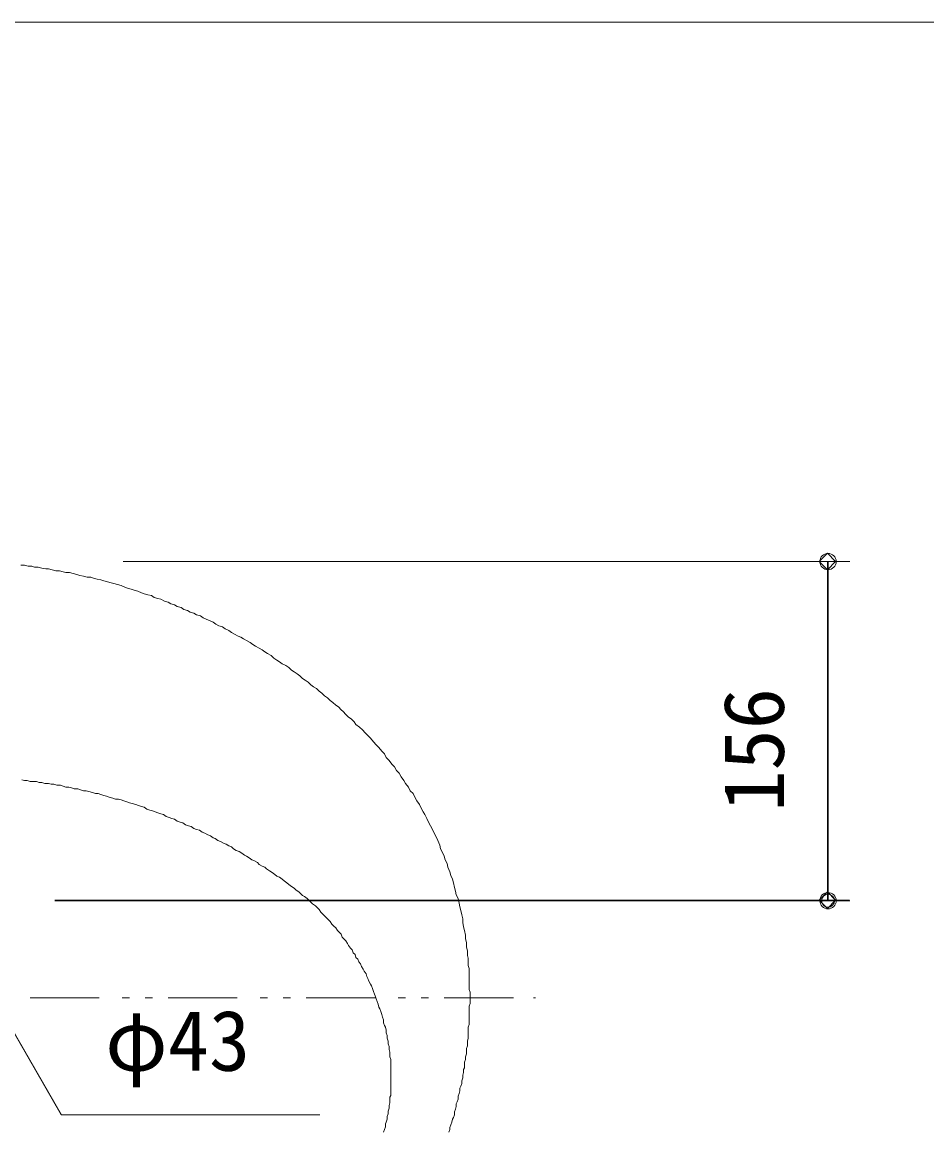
# Model space of a CAD drawing. Units: millimetres, scale not verified. Extents: x -1392 to 1350, y -947 to 991.
# Drawn here: x -437 to -21, y 481 to 991 of the extents above; entities that cross this region are included whole.
import ezdxf
from ezdxf.enums import TextEntityAlignment as Align

# ---------------------------------------------------------------- set-up
doc = ezdxf.new("R2010")
doc.units = ezdxf.units.MM
doc.header["$LTSCALE"] = 10
doc.header["$PDMODE"] = 32
doc.header["$PDSIZE"] = 6
for name, color, linetype, lineweight in [('0-1_レイヤー_1', 7, 'Continuous', 18), ('0-7', 7, 'Continuous', 5), ('F-0', 7, 'Continuous', 5)]:
    doc.layers.add(name, color=color, linetype=linetype, lineweight=lineweight)
doc.styles.add('ＭＳ ゴシック', font='')
doc.styles.get('ＭＳ ゴシック').set_extended_font_data('MS Gothic')

msp = doc.modelspace()

# ---------------------------------------------------------------- linework, layer by layer
at = {"layer": '0-1_レイヤー_1', "color": 5}
for p, q in [((-390.26, 743.06), (-56.25, 743.06)), ((-66.41, 587.27), (-66.41, 743.06)), ((-421.59, 587.27), (-56.25, 587.27))]:
    msp.add_line(p, q, dxfattribs=at)
at = {"layer": '0-1_レイヤー_1'}
for p, q in [((-433.02, 542.4), (-401.27, 542.4)), ((-390.69, 542.4), (-387.3, 542.4)), ((-380.1, 542.4), (-376.72, 542.4)), ((-369.52, 542.4), (-337.77, 542.4)), ((-327.19, 542.4), (-323.8, 542.4)), ((-316.6, 542.4), (-313.22, 542.4)), ((-306.02, 542.4), (-274.27, 542.4)), ((-263.69, 542.4), (-260.3, 542.4)), ((-253.1, 542.4), (-249.72, 542.4)), ((-242.52, 542.4), (-210.77, 542.4)), ((-201.46, 542.4), (-200.61, 542.4))]:
    msp.add_line(p, q, dxfattribs=at)
at = {"layer": '0-1_レイヤー_1', "color": 5}
for points in [[(-62.6, 743.06), (-66.41, 746.87), (-70.22, 743.06), (-66.41, 739.25)], [(-62.6, 587.27), (-66.41, 591.08), (-70.22, 587.27), (-66.41, 583.46)]]:
    msp.add_lwpolyline(points, close=True, dxfattribs=at)
at = {"layer": '0-1_レイヤー_1'}
for points in [[(-400.42, 734.59), (-402.12, 735.01), (-403.81, 735.43), (-405.08, 735.86), (-406.77, 735.86), (-408.47, 736.28), (-410.16, 736.71), (-411.43, 737.13), (-413.12, 737.55), (-414.82, 737.98), (-416.51, 737.98), (-417.78, 738.4), (-419.47, 738.82), (-421.17, 738.82), (-422.86, 739.25), (-424.55, 739.67), (-425.82, 739.67), (-427.52, 740.09), (-429.21, 740.52), (-430.9, 740.52), (-432.17, 740.94), (-433.87, 740.94), (-435.56, 741.36), (-437.25, 741.36)], [(-341.58, 711.31), (-343.27, 712.15), (-344.54, 713), (-346.24, 713.42), (-347.51, 714.27), (-348.78, 715.12), (-350.47, 715.96), (-351.74, 716.39), (-353.43, 717.23), (-354.7, 718.08), (-356.4, 718.5), (-357.67, 719.35), (-359.36, 719.77), (-360.63, 720.62), (-362.32, 721.04), (-363.59, 721.89), (-365.29, 722.31), (-366.56, 723.16), (-368.25, 723.58), (-369.52, 724.43), (-371.21, 724.85), (-372.91, 725.7), (-374.18, 726.12), (-375.87, 726.54), (-377.14, 727.39), (-378.83, 727.82), (-380.53, 728.24), (-381.8, 728.66), (-383.49, 729.51), (-385.18, 729.93), (-386.45, 730.36), (-388.15, 730.78), (-389.42, 731.2), (-391.11, 732.05), (-392.8, 732.47), (-394.5, 732.9), (-395.77, 733.32), (-397.46, 733.74), (-399.15, 734.17), (-400.42, 734.59)], [(-289.93, 674.9), (-291.2, 676.17), (-292.47, 677.02), (-293.74, 678.29), (-295.01, 679.13), (-296.28, 680.4), (-297.55, 681.25), (-298.82, 682.52), (-300.09, 683.37), (-301.36, 684.64), (-302.63, 685.48), (-303.9, 686.33), (-305.17, 687.6), (-306.44, 688.45), (-307.71, 689.29), (-308.98, 690.56), (-310.25, 691.41), (-311.52, 692.26), (-312.79, 693.1), (-314.06, 694.37), (-315.33, 695.22), (-317.03, 696.07), (-318.3, 696.91), (-319.57, 697.76), (-320.84, 698.61), (-322.11, 699.88), (-323.8, 700.72), (-325.07, 701.57), (-326.34, 702.42), (-327.61, 703.26), (-329.3, 704.11), (-330.57, 704.96), (-331.84, 705.8), (-333.11, 706.65), (-334.81, 707.5), (-336.08, 708.34), (-337.35, 708.77), (-339.04, 709.61), (-340.31, 710.46), (-341.58, 711.31)], [(-247.18, 618.17), (-248.02, 619.87), (-248.87, 621.56), (-249.72, 623.25), (-250.56, 624.95), (-251.41, 626.64), (-252.26, 627.91), (-253.1, 629.6), (-253.95, 631.29), (-255.22, 632.99), (-256.07, 634.68), (-256.91, 636.38), (-258.18, 637.65), (-259.03, 639.34), (-260.3, 641.03), (-261.15, 642.3), (-262.42, 644), (-263.26, 645.69), (-264.53, 646.96), (-265.38, 648.65), (-266.65, 649.92), (-267.92, 651.62), (-269.19, 652.89), (-270.04, 654.58), (-271.31, 655.85), (-272.58, 657.54), (-273.85, 658.81), (-275.12, 660.08), (-276.39, 661.78), (-277.66, 663.04), (-278.93, 664.32), (-280.2, 665.59), (-281.47, 666.86), (-283.16, 668.13), (-284.01, 669.4), (-285.28, 670.67), (-286.55, 671.51), (-287.82, 672.78), (-289.09, 674.05), (-289.93, 674.9)], [(-415.24, 639.34), (-416.51, 639.34), (-417.78, 639.76), (-419.05, 640.18), (-420.74, 640.18), (-422.01, 640.61), (-423.28, 640.61), (-424.55, 641.03), (-426.25, 641.03), (-427.52, 641.46), (-428.79, 641.46), (-430.06, 641.88), (-431.33, 641.88), (-433.02, 641.88), (-434.29, 642.3), (-435.56, 642.3), (-436.83, 642.73)], [(-364.02, 623.25), (-365.29, 623.68), (-366.56, 624.52), (-367.83, 624.95), (-369.1, 625.37), (-370.37, 625.79), (-371.64, 626.64), (-372.91, 627.06), (-374.18, 627.49), (-375.45, 627.91), (-376.72, 628.33), (-377.99, 628.76), (-379.26, 629.18), (-380.53, 630.03), (-381.8, 630.45), (-383.07, 630.87), (-384.34, 631.29), (-386.03, 631.72), (-387.3, 632.14), (-388.57, 632.57), (-389.84, 632.99), (-391.11, 633.41), (-392.38, 633.84), (-393.65, 633.84), (-394.92, 634.26), (-396.61, 634.68), (-397.88, 635.11), (-399.15, 635.53), (-400.42, 635.95), (-401.69, 636.38), (-402.96, 636.38), (-404.23, 636.8), (-405.93, 637.22), (-407.2, 637.65), (-408.47, 637.65), (-409.74, 638.07), (-411.01, 638.49), (-412.7, 638.49), (-413.97, 638.92), (-415.24, 639.34)], [(-317.03, 597.01), (-318.3, 597.85), (-319.57, 598.28), (-320.41, 599.12), (-321.68, 599.97), (-322.95, 600.82), (-324.22, 601.66), (-325.07, 602.51), (-326.34, 602.93), (-327.61, 603.78), (-328.46, 604.63), (-329.73, 605.47), (-331, 605.9), (-332.27, 606.74), (-333.54, 607.59), (-334.38, 608.01), (-335.65, 608.86), (-336.92, 609.71), (-338.19, 610.13), (-339.46, 610.98), (-340.31, 611.82), (-341.58, 612.25), (-342.85, 613.09), (-344.12, 613.52), (-345.39, 614.36), (-346.66, 614.79), (-347.93, 615.63), (-348.78, 616.06), (-350.05, 616.9), (-351.32, 617.32), (-352.59, 618.17), (-353.86, 618.6), (-355.13, 619.44), (-356.4, 619.87), (-357.67, 620.29), (-358.94, 621.14), (-360.21, 621.56), (-361.48, 621.98), (-362.75, 622.83), (-364.02, 623.25)], [(-231.09, 552.13), (-231.09, 553.4), (-231.09, 554.67), (-231.09, 555.94), (-231.51, 557.21), (-231.51, 558.48), (-231.51, 559.33), (-231.51, 560.6), (-231.94, 561.87), (-231.94, 563.99), (-232.36, 565.68), (-232.36, 567.79), (-232.78, 569.49), (-232.78, 571.18), (-233.21, 573.3), (-233.63, 574.99), (-234.05, 577.11), (-234.05, 578.8), (-234.48, 580.5), (-234.9, 582.61), (-235.32, 584.31), (-235.75, 586), (-236.17, 588.12), (-237.02, 589.81), (-237.44, 591.5), (-237.86, 593.2), (-238.29, 595.31), (-238.71, 597.01), (-239.56, 598.7), (-239.98, 600.39), (-240.83, 602.51), (-241.25, 604.2), (-242.1, 605.9), (-242.52, 607.59), (-243.37, 609.28), (-244.21, 610.98), (-244.64, 612.67), (-245.48, 614.79), (-246.33, 616.48), (-247.18, 618.17)], [(-283.16, 561.02), (-283.58, 562.29), (-284.43, 563.14), (-284.85, 564.41), (-285.7, 565.26), (-286.55, 566.53), (-286.97, 567.37), (-287.82, 568.64), (-288.66, 569.49), (-289.51, 570.34), (-289.93, 571.61), (-290.78, 572.45), (-291.63, 573.3), (-292.47, 574.57), (-293.32, 575.42), (-294.17, 576.26), (-295.01, 577.53), (-295.86, 578.38), (-296.71, 579.23), (-297.55, 580.07), (-298.4, 580.92), (-299.25, 581.77), (-300.09, 583.04), (-300.94, 583.88), (-301.79, 584.73), (-303.06, 585.57), (-303.9, 586.42), (-304.75, 587.27), (-305.6, 588.12), (-306.87, 588.96), (-307.71, 589.39), (-308.56, 590.23), (-309.41, 591.08), (-310.68, 591.93), (-311.52, 592.77), (-312.79, 593.62), (-314.06, 594.47), (-314.91, 595.31), (-316.18, 596.16), (-317.03, 597.01)], [(-267.5, 515.3), (-267.5, 516.57), (-267.5, 517.42), (-267.92, 518.69), (-267.92, 519.96), (-268.34, 521.23), (-268.34, 522.5), (-268.77, 523.77), (-268.77, 525.04), (-269.19, 526.31), (-269.19, 527.58), (-269.61, 528.85), (-270.04, 529.7), (-270.46, 530.97), (-270.46, 532.24), (-270.88, 533.51), (-271.31, 534.78), (-271.73, 536.04), (-272.15, 537.32), (-272.58, 538.16), (-273, 539.43), (-273.42, 540.7), (-273.85, 541.97), (-274.27, 543.24), (-274.69, 544.09), (-275.12, 545.36), (-275.54, 546.63), (-275.96, 547.9), (-276.39, 548.75), (-277.23, 550.02), (-277.66, 551.29), (-278.08, 552.13), (-278.5, 553.4), (-279.35, 554.67), (-279.77, 555.52), (-280.62, 556.79), (-281.04, 558.06), (-281.89, 558.9), (-282.31, 560.18), (-283.16, 561.02)], [(-234.48, 504.29), (-234.05, 505.57), (-234.05, 506.84), (-233.63, 508.11), (-233.63, 509.38), (-233.21, 510.22), (-233.21, 511.49), (-233.21, 512.76), (-232.78, 514.03), (-232.78, 515.3), (-232.36, 516.57), (-232.36, 517.84), (-232.36, 519.11), (-231.94, 520.38), (-231.94, 521.23), (-231.94, 522.5), (-231.51, 523.77), (-231.51, 525.04), (-231.51, 526.31), (-231.51, 527.58), (-231.51, 528.85), (-231.09, 530.12), (-231.09, 531.39), (-231.09, 532.66), (-231.09, 533.51), (-231.09, 534.78), (-231.09, 536.04), (-231.09, 537.32), (-231.09, 538.59), (-230.67, 539.86), (-230.67, 541.13), (-230.67, 542.4), (-230.67, 543.67), (-230.67, 544.93), (-231.09, 546.21), (-231.09, 547.05), (-231.09, 548.32), (-231.09, 549.59), (-231.09, 550.86), (-231.09, 552.13)], [(-270.46, 480.59), (-270.04, 481.86), (-269.61, 483.13), (-269.61, 484.4), (-269.19, 485.25), (-268.77, 486.52), (-268.77, 487.79), (-268.34, 489.06), (-268.34, 490.32), (-267.92, 491.6), (-267.92, 492.87), (-267.5, 494.14), (-267.5, 495.4), (-267.5, 496.68), (-267.07, 497.52), (-267.07, 498.79), (-267.07, 500.06), (-267.07, 501.33), (-267.07, 502.6), (-267.07, 503.87), (-267.07, 505.14), (-267.07, 506.41), (-267.07, 507.68), (-267.07, 508.95), (-267.07, 510.22), (-267.07, 511.49), (-267.07, 512.76), (-267.07, 514.03), (-267.5, 515.3)], [(-240.4, 480.59), (-239.98, 481.86), (-239.98, 482.71), (-239.56, 483.98), (-239.13, 485.25), (-238.71, 486.52), (-238.29, 487.36), (-237.86, 488.63), (-237.86, 489.9), (-237.44, 491.17), (-237.02, 492.44), (-237.02, 493.71), (-236.59, 494.56), (-236.17, 495.83), (-236.17, 497.1), (-235.75, 498.37), (-235.32, 499.64), (-235.32, 500.91), (-234.9, 501.76), (-234.48, 503.03), (-234.48, 504.29)]]:
    msp.add_lwpolyline(points, dxfattribs=at)
at = {"layer": '0-1_レイヤー_1', "color": 5}
msp.add_lwpolyline([(-464.77, 568.64), (-418.63, 488.63), (-300.09, 488.63)], dxfattribs=at)
at = {"layer": '0-7'}
for p, q in [((-390.1, 743.06), (-56.1, 743.06)), ((-66.1, 587.06), (-66.1, 743.06)), ((-421.57, 587.06), (-56.1, 587.06)), ((-464.6, 568.44), (-418.48, 488.56)), ((-418.48, 488.56), (-299.71, 488.56))]:
    msp.add_line(p, q, dxfattribs=at)
for centre in [(-66.1, 743.06), (-66.1, 587.06)]:
    msp.add_circle(centre, 3.75, dxfattribs=at)
msp.add_point((-66.1, 587.06), dxfattribs=at)
at = {"layer": 'F-0'}
msp.add_lwpolyline([(-1391.5, 991.14), (1350.16, 991.14), (1350.16, -947.41), (-1391.5, -947.41)], close=True, dxfattribs=at)

# ---------------------------------------------------------------- texts
at = {"layer": '0-7', "style": 'ＭＳ ゴシック'}
msp.add_text('156', height=27.86, rotation=90, dxfattribs=at).set_placement((-78.02, 628.01), align=Align.BOTTOM_LEFT)
msp.add_text('φ43', height=27.86, dxfattribs=at).set_placement((-398.48, 500.47), align=Align.BOTTOM_LEFT)

doc.saveas('drawing.dxf')
